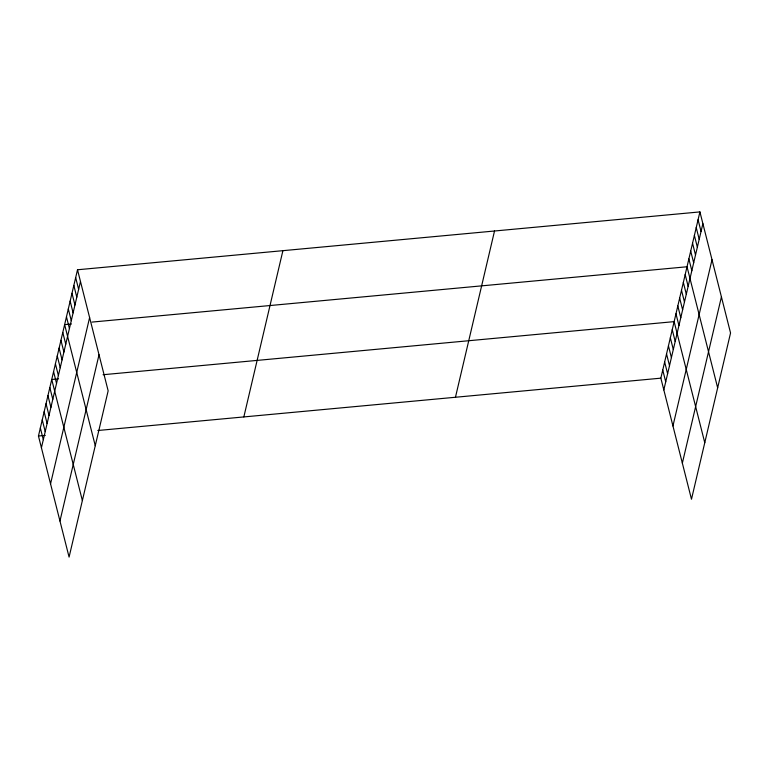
<?xml version="1.0" encoding="UTF-8"?>
<svg xmlns="http://www.w3.org/2000/svg" width="769" height="769" viewBox="0 0 769 769"><rect width="100%" height="100%" fill="white"/><g stroke="black" fill="none" stroke-linecap="round" stroke-linejoin="round"><path stroke-width="1.15" d="M77.515 269.765L108.15 390.835L69.085 557.092L38.45 436.023L77.515 269.765L699.915 211.908L730.55 332.977L691.485 499.235L660.85 378.165L699.915 211.908M41.42 447.75L80.476 281.502M50.552 483.836L89.608 317.578M59.953 521.007L99.018 354.759M243.84 416.933L282.905 250.675M455.459 397.256L494.525 230.998M663.82 389.893L702.885 223.635M672.952 425.968L712.017 259.72M682.353 463.149L721.418 296.892M71.469 323.999L64.625 324.633L95.26 445.703M92.011 322.086L687.025 266.766L717.66 387.836M58.579 378.857L51.734 379.502L82.37 500.571M103.075 374.724L674.134 321.634L704.769 442.704M38.45 436.023L45.294 435.389M97.788 430.505L660.85 378.165M698.069 219.742L701.04 231.469M696.233 227.586L699.204 239.313M694.388 235.42L697.358 247.147M692.552 243.254L695.512 254.981M690.706 251.098L693.676 262.825M688.87 258.932L691.831 270.659M685.179 274.61L688.149 286.337M683.343 282.444L686.313 294.171M681.497 290.288L684.468 302.015M679.661 298.122L682.622 309.849M677.816 305.956L680.786 317.684M675.97 313.8L678.94 325.527M672.241 329.709L675.201 341.436M670.337 337.783L673.308 349.511M668.444 345.858L671.404 357.585M666.54 353.932L669.511 365.659M664.647 362.007L667.617 373.744M662.753 370.081L665.714 381.818M75.67 277.609L78.64 289.336M73.834 285.443L76.794 297.17M71.988 293.287L74.958 305.014M70.142 301.121L73.113 312.848M68.306 308.955L71.277 320.683M66.461 316.799L69.431 328.526M62.779 332.468L65.75 344.195M60.943 340.311L63.904 352.039M59.098 348.146L62.068 359.873M57.252 355.98L60.222 367.717M55.416 363.824L58.386 375.551M53.57 371.658L56.541 383.385M49.831 387.576L52.801 399.303M47.938 395.651L50.908 407.378M46.044 403.725L49.005 415.452M44.141 411.8L47.111 423.527M42.247 419.874L45.217 431.601M40.344 427.949L43.314 439.676"/></g></svg>
